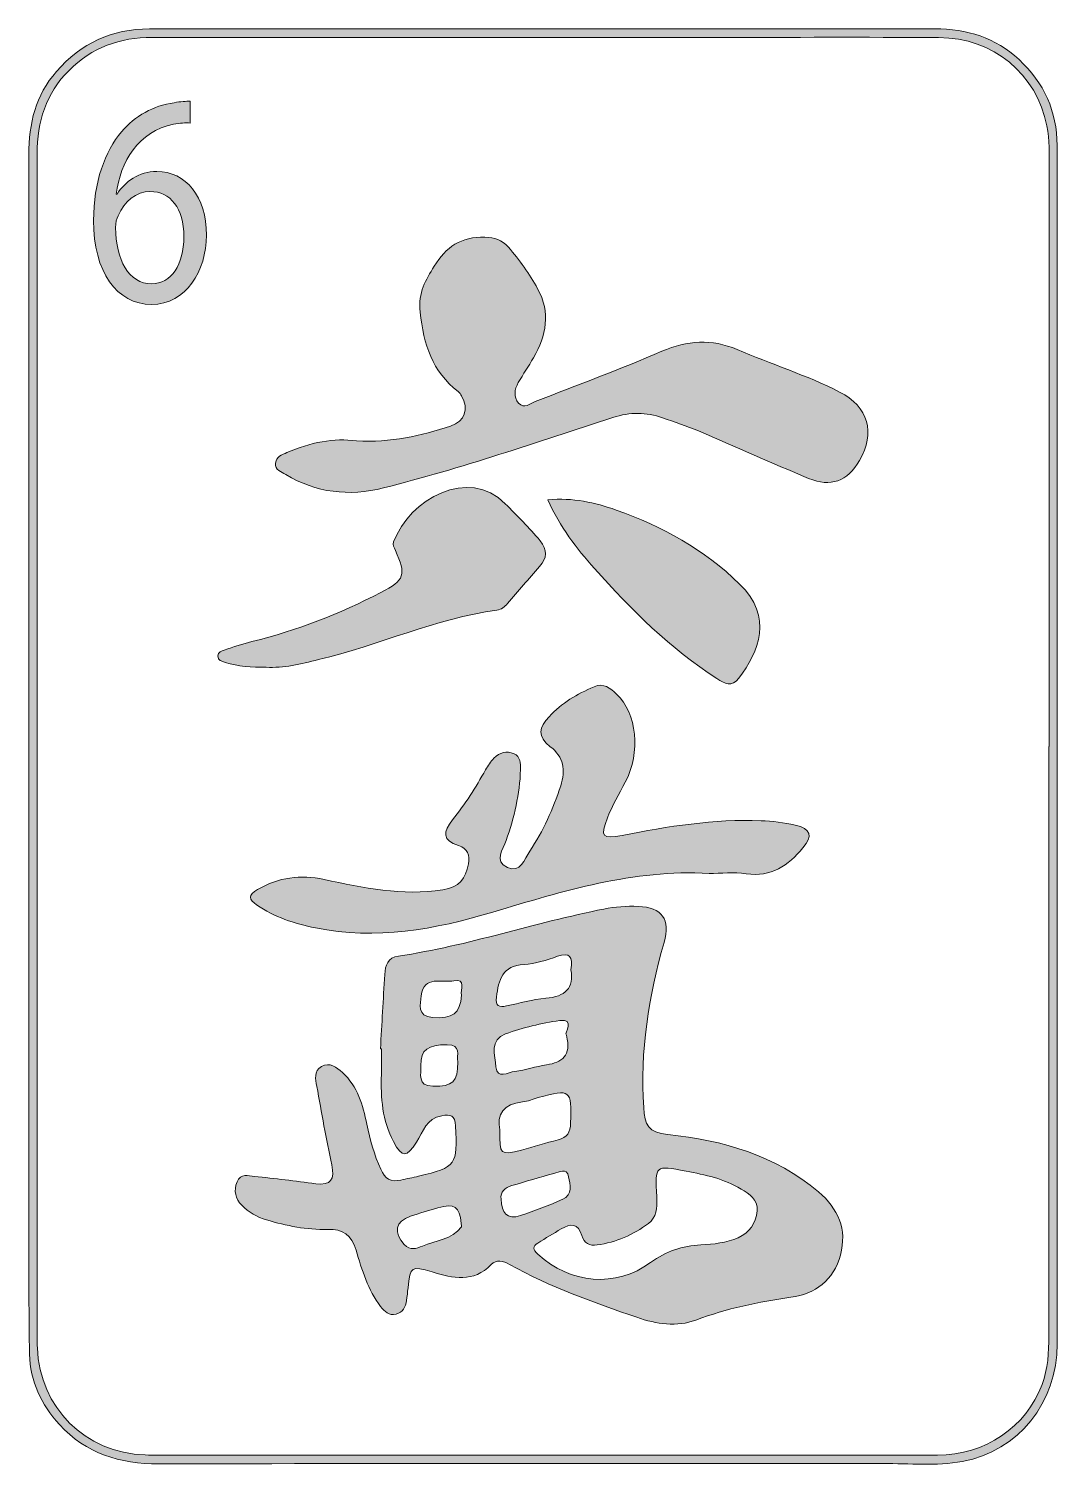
# Model space of a CAD drawing. Extents: x 3742 to 4053, y -1500 to -1065.
import ezdxf

# ---------------------------------------------------------------- set-up
doc = ezdxf.new("R2010")
doc.units = 0
doc.header["$MEASUREMENT"] = 0
doc.layers.add('Layer 1', color=7, linetype='Continuous', lineweight=0)

msp = doc.modelspace()

# ---------------------------------------------------------------- hatches: boundary and pattern name
at = {"layer": 'Layer 1', "true_color": 0x000000, "transparency": 33554687}
h = msp.add_hatch(color=18, dxfattribs=at)
h.dxf.hatch_style = 2
edge = h.paths.add_edge_path()
edge.add_spline(control_points=[(4050.4, -1281.87), (4050.4, -1281.87), (4050.35, -1281.87), (4050.35, -1281.87), (4050.35, -1341.26), (4050.34, -1400.66), (4050.35, -1460.06), (4050.35, -1465.08), (4050.06, -1470.02), (4048.29, -1474.79), (4043.49, -1487.75), (4031.06, -1496.19), (4016.63, -1496.19), (3939.37, -1496.19), (3862.1, -1496.17), (3784.84, -1496.16), (3782.29, -1496.16), (3779.73, -1496.22), (3777.18, -1496.13), (3759, -1495.48), (3745.32, -1481.85), (3744.6, -1463.69), (3744.56, -1462.76), (3744.57, -1461.84), (3744.57, -1460.91), (3744.57, -1341.53), (3744.6, -1222.15), (3744.54, -1102.77), (3744.54, -1093.04), (3747.16, -1084.5), (3754.16, -1077.51), (3761.12, -1070.58), (3769.52, -1067.5), (3779.3, -1067.51), (3836.26, -1067.56), (3893.22, -1067.53), (3950.18, -1067.53), (3972.46, -1067.53), (3994.74, -1067.44), (4017.01, -1067.57), (4033.56, -1067.66), (4046.65, -1078.48), (4049.76, -1094.31), (4050.6, -1098.55), (4050.38, -1102.86), (4050.39, -1107.15), (4050.4, -1165.39), (4050.4, -1223.63), (4050.4, -1281.87)], knot_values=[0, 0, 0, 0, 1, 1, 1, 2, 2, 2, 3, 3, 3, 4, 4, 4, 5, 5, 5, 6, 6, 6, 7, 7, 7, 8, 8, 8, 9, 9, 9, 10, 10, 10, 11, 11, 11, 12, 12, 12, 13, 13, 13, 14, 14, 14, 15, 15, 15, 16, 16, 16, 16], degree=3, periodic=0)
edge = h.paths.add_edge_path()
edge.add_spline(control_points=[(4052.83, -1333.71), (4052.83, -1255.87), (4052.85, -1178.02), (4052.83, -1100.17), (4052.83, -1089.86), (4048.88, -1081.25), (4041.34, -1074.25), (4034.15, -1067.58), (4025.52, -1064.91), (4015.87, -1064.93), (3995.8, -1064.97), (3975.73, -1064.97), (3955.66, -1064.97), (3896.6, -1064.96), (3837.55, -1064.95), (3778.49, -1064.94), (3767.15, -1064.94), (3757.77, -1069.28), (3750.35, -1077.83), (3744.07, -1085.05), (3741.99, -1093.56), (3742.01, -1102.96), (3742.09, -1162.48), (3742.05, -1221.99), (3742.05, -1281.51), (3742.05, -1331.16), (3742.03, -1380.82), (3742.05, -1430.48), (3742.05, -1442.19), (3741.99, -1453.9), (3742.23, -1465.61), (3742.4, -1473.83), (3745.75, -1480.86), (3751.26, -1486.91), (3759.34, -1495.77), (3769.54, -1498.82), (3781.28, -1498.8), (3854.25, -1498.68), (3927.23, -1498.77), (4000.2, -1498.7), (4008.2, -1498.69), (4016.26, -1499.53), (4024.18, -1498.07), (4041.22, -1494.89), (4052.83, -1480.44), (4052.84, -1462.49), (4052.87, -1419.57), (4052.83, -1376.64), (4052.83, -1333.71)], knot_values=[0, 0, 0, 0, 1, 1, 1, 2, 2, 2, 3, 3, 3, 4, 4, 4, 5, 5, 5, 6, 6, 6, 7, 7, 7, 8, 8, 8, 9, 9, 9, 10, 10, 10, 11, 11, 11, 12, 12, 12, 13, 13, 13, 14, 14, 14, 15, 15, 15, 16, 16, 16, 16], degree=3, periodic=0)
at = {"layer": 'Layer 1', "true_color": 0x831618, "transparency": 33554687}
h = msp.add_hatch(color=246, dxfattribs=at)
h.dxf.hatch_style = 2
edge = h.paths.add_edge_path()
edge.add_spline(control_points=[(3779.17, -1142.03), (3772.14, -1142.03), (3768.39, -1134.8), (3768.23, -1125), (3768.23, -1123.54), (3768.54, -1122.35), (3769, -1121.43), (3770.84, -1117.13), (3774.58, -1114.11), (3778.64, -1114.11), (3784.84, -1114.11), (3788.89, -1119.23), (3788.89, -1127.75), (3788.89, -1136.26), (3784.99, -1142.03), (3779.17, -1142.03)], knot_values=[0, 0, 0, 0, 1, 1, 1, 2, 2, 2, 3, 3, 3, 4, 4, 4, 5, 5, 5, 5], degree=3, periodic=0)
edge = h.paths.add_edge_path()
edge.add_spline(control_points=[(3780.7, -1108.06), (3775.2, -1108.06), (3771.07, -1111.18), (3768.69, -1114.93), (3768.69, -1114.93), (3768.46, -1114.93), (3768.46, -1114.93), (3769.61, -1105.14), (3775.2, -1095.89), (3785.75, -1093.78), (3787.67, -1093.42), (3789.43, -1093.32), (3790.8, -1093.42), (3790.8, -1093.42), (3790.8, -1086.82), (3790.8, -1086.82), (3789.58, -1086.82), (3787.9, -1086.92), (3785.91, -1087.28), (3779.63, -1088.2), (3774.13, -1091.22), (3769.99, -1096.07), (3765.1, -1101.93), (3761.58, -1111.18), (3761.58, -1122.9), (3761.58, -1138.37), (3768.54, -1148.26), (3779.17, -1148.26), (3789.5, -1148.26), (3795.7, -1138.19), (3795.7, -1127.29), (3795.7, -1115.66), (3789.5, -1108.06), (3780.7, -1108.06)], knot_values=[0, 0, 0, 0, 1, 1, 1, 2, 2, 2, 3, 3, 3, 4, 4, 4, 5, 5, 5, 6, 6, 6, 7, 7, 7, 8, 8, 8, 9, 9, 9, 10, 10, 10, 11, 11, 11, 11], degree=3, periodic=0)
at = {"layer": 'Layer 1', "true_color": 0x000000, "transparency": 33554687}
h = msp.add_hatch(color=18, dxfattribs=at)
h.dxf.hatch_style = 2
edge = h.paths.add_edge_path()
edge.add_spline(control_points=[(3841.01, -1189.53), (3851.5, -1190.03), (3860.6, -1188.09), (3869.49, -1185.02), (3873.83, -1183.52), (3875.09, -1179.89), (3872.83, -1175.94), (3872.55, -1175.47), (3872.26, -1174.95), (3871.84, -1174.63), (3863.91, -1168.53), (3861.37, -1160.4), (3860.31, -1150.56), (3859.66, -1144.49), (3861.98, -1140.97), (3864.55, -1136.73), (3868.04, -1130.98), (3872.71, -1127.68), (3879.84, -1127.95), (3882.87, -1128.06), (3884.97, -1128.66), (3886.98, -1130.95), (3890.39, -1134.83), (3893.31, -1139.04), (3895.8, -1143.52), (3899.8, -1150.69), (3898.42, -1157.66), (3894.54, -1164.4), (3893.08, -1166.93), (3891.42, -1169.36), (3889.97, -1171.9), (3888.81, -1173.94), (3888.46, -1176.23), (3890.07, -1178.09), (3891.7, -1179.97), (3893.54, -1178.2), (3895.07, -1177.6), (3907.89, -1172.66), (3920.77, -1167.86), (3933.37, -1162.43), (3941.09, -1159.1), (3948.27, -1158.58), (3956.13, -1161.91), (3966.41, -1166.27), (3977.09, -1169.67), (3987.08, -1174.74), (3995.73, -1179.13), (3998.05, -1187.14), (3993.1, -1195.46), (3989.37, -1201.73), (3984.46, -1203.65), (3977.71, -1200.85), (3966.55, -1196.22), (3955.54, -1191.22), (3944.42, -1186.49), (3940.89, -1184.99), (3937.21, -1183.83), (3933.58, -1182.55), (3928.59, -1180.8), (3923.75, -1180.77), (3918.56, -1182.45), (3895.57, -1189.91), (3872.72, -1197.82), (3849.25, -1203.74), (3838.66, -1206.41), (3828.95, -1205.15), (3819.66, -1199.71), (3818.29, -1198.91), (3816.4, -1198.35), (3816.6, -1196.26), (3816.78, -1194.31), (3818.52, -1193.74), (3820.02, -1193.08), (3827.04, -1189.99), (3834.33, -1188.55), (3841.01, -1189.53)], knot_values=[0, 0, 0, 0, 1, 1, 1, 2, 2, 2, 3, 3, 3, 4, 4, 4, 5, 5, 5, 6, 6, 6, 7, 7, 7, 8, 8, 8, 9, 9, 9, 10, 10, 10, 11, 11, 11, 12, 12, 12, 13, 13, 13, 14, 14, 14, 15, 15, 15, 16, 16, 16, 17, 17, 17, 18, 18, 18, 19, 19, 19, 20, 20, 20, 21, 21, 21, 22, 22, 22, 23, 23, 23, 24, 24, 24, 25, 25, 25, 25], degree=3, periodic=0)
h = msp.add_hatch(color=18, dxfattribs=at)
h.dxf.hatch_style = 2
edge = h.paths.add_edge_path()
edge.add_spline(control_points=[(3813.78, -1257.93), (3809.29, -1258.01), (3805.29, -1257.68), (3801.4, -1256.49), (3800.4, -1256.18), (3799.11, -1255.94), (3799.19, -1254.5), (3799.25, -1253.45), (3800.24, -1253.02), (3801.08, -1252.75), (3803.86, -1251.84), (3806.64, -1250.9), (3809.47, -1250.2), (3823.06, -1246.87), (3836.01, -1241.81), (3848.39, -1235.36), (3855.78, -1231.51), (3856.11, -1230.09), (3852.8, -1222.61), (3852.42, -1221.77), (3851.89, -1221.04), (3852.26, -1220.06), (3857.14, -1207.13), (3874.93, -1197.22), (3886.03, -1208.51), (3889.62, -1212.17), (3893.26, -1215.75), (3896.55, -1219.7), (3898.88, -1222.49), (3898.63, -1224.92), (3896.39, -1227.49), (3893.14, -1231.21), (3889.9, -1234.95), (3886.68, -1238.7), (3885.82, -1239.71), (3884.84, -1240.51), (3883.5, -1240.69), (3864.87, -1243.28), (3847.75, -1251.32), (3829.59, -1255.66), (3824.25, -1256.94), (3818.92, -1258.33), (3813.78, -1257.93)], knot_values=[0, 0, 0, 0, 1, 1, 1, 2, 2, 2, 3, 3, 3, 4, 4, 4, 5, 5, 5, 6, 6, 6, 7, 7, 7, 8, 8, 8, 9, 9, 9, 10, 10, 10, 11, 11, 11, 12, 12, 12, 13, 13, 13, 14, 14, 14, 14], degree=3, periodic=0)
h = msp.add_hatch(color=18, dxfattribs=at)
h.dxf.hatch_style = 2
edge = h.paths.add_edge_path()
edge.add_spline(control_points=[(3898.87, -1207.34), (3906.57, -1206.62), (3913.12, -1208.18), (3919.53, -1210.42), (3933.51, -1215.3), (3946.17, -1222.44), (3956.86, -1232.79), (3967.12, -1242.72), (3962.7, -1253.23), (3956.63, -1261.29), (3954.47, -1264.15), (3952.32, -1262.87), (3950.01, -1261.38), (3935.88, -1252.27), (3924.11, -1240.58), (3913.01, -1228.12), (3907.54, -1221.98), (3902.57, -1215.52), (3898.87, -1207.34)], knot_values=[0, 0, 0, 0, 1, 1, 1, 2, 2, 2, 3, 3, 3, 4, 4, 4, 5, 5, 5, 6, 6, 6, 6], degree=3, periodic=0)
at = {"layer": 'Layer 1', "true_color": 0x831618, "transparency": 33554687}
h = msp.add_hatch(color=246, dxfattribs=at)
h.dxf.hatch_style = 2
edge = h.paths.add_edge_path()
edge.add_spline(control_points=[(3947.65, -1320.3), (3924.73, -1318.98), (3903.52, -1325.64), (3882.27, -1332), (3864.71, -1337.26), (3847.01, -1340.49), (3828.65, -1336.76), (3822.29, -1335.47), (3816.25, -1333.52), (3810.88, -1329.81), (3808.51, -1328.18), (3808.2, -1326.86), (3811.15, -1325.16), (3817.52, -1321.47), (3824.11, -1320.59), (3831.26, -1322.12), (3843.08, -1324.65), (3854.9, -1327.17), (3867.17, -1325.26), (3872.01, -1324.5), (3874.13, -1321.81), (3874.89, -1317.4), (3875.34, -1314.76), (3874.83, -1312.8), (3871.87, -1311.87), (3867.04, -1310.35), (3867.16, -1307.69), (3870.09, -1304.09), (3873.91, -1299.4), (3877.11, -1294.26), (3880.06, -1288.96), (3880.76, -1287.7), (3881.62, -1286.49), (3882.62, -1285.45), (3884.29, -1283.71), (3886.47, -1283.17), (3888.67, -1284.11), (3890.66, -1284.97), (3890.66, -1287.07), (3890.62, -1288.89), (3890.45, -1296.28), (3888.69, -1303.35), (3886.31, -1310.34), (3885.41, -1312.98), (3882.51, -1316.58), (3886.68, -1318.5), (3890.66, -1320.33), (3891.88, -1315.94), (3893.43, -1313.61), (3897.51, -1307.5), (3900.49, -1300.8), (3902.8, -1293.81), (3904.34, -1289.12), (3903.68, -1284.97), (3899.64, -1281.99), (3895.53, -1278.95), (3896.35, -1276.09), (3899.26, -1272.92), (3903.06, -1268.79), (3907.76, -1266.03), (3912.86, -1263.86), (3915.77, -1262.62), (3917.76, -1264.25), (3919.67, -1266.06), (3925.84, -1271.89), (3927, -1283.68), (3922.32, -1292.72), (3920.47, -1296.3), (3918.33, -1299.76), (3916.91, -1303.5), (3914.68, -1309.35), (3915.32, -1309.95), (3921.35, -1308.78), (3935.22, -1306.08), (3949.14, -1303.81), (3963.34, -1304.37), (3966.79, -1304.51), (3970.3, -1304.89), (3973.66, -1305.68), (3978.4, -1306.8), (3979.08, -1308.95), (3976.01, -1312.59), (3971.56, -1317.85), (3966.42, -1321.48), (3958.89, -1320.4), (3955.11, -1319.86), (3951.2, -1320.3), (3947.65, -1320.3)], knot_values=[0, 0, 0, 0, 1, 1, 1, 2, 2, 2, 3, 3, 3, 4, 4, 4, 5, 5, 5, 6, 6, 6, 7, 7, 7, 8, 8, 8, 9, 9, 9, 10, 10, 10, 11, 11, 11, 12, 12, 12, 13, 13, 13, 14, 14, 14, 15, 15, 15, 16, 16, 16, 17, 17, 17, 18, 18, 18, 19, 19, 19, 20, 20, 20, 21, 21, 21, 22, 22, 22, 23, 23, 23, 24, 24, 24, 25, 25, 25, 26, 26, 26, 27, 27, 27, 28, 28, 28, 29, 29, 29, 29], degree=3, periodic=0)
h = msp.add_hatch(color=246, dxfattribs=at)
h.dxf.hatch_style = 2
edge = h.paths.add_edge_path()
edge.add_spline(control_points=[(3871.71, -1377.25), (3871.25, -1375.37), (3872.88, -1372.09), (3868.49, -1372.08), (3862.7, -1372.06), (3860.35, -1373.64), (3860.55, -1378.32), (3860.65, -1380.84), (3859.28, -1384.59), (3864.16, -1384.64), (3870.18, -1384.71), (3871.63, -1383.42), (3871.71, -1377.25)], knot_values=[0, 0, 0, 0, 1, 1, 1, 2, 2, 2, 3, 3, 3, 4, 4, 4, 4], degree=3, periodic=0)
edge = h.paths.add_edge_path()
edge.add_spline(control_points=[(3872.79, -1357.13), (3872.44, -1355.53), (3874.28, -1351.93), (3870.51, -1352.76), (3867.04, -1353.52), (3861.3, -1350.89), (3860.63, -1357.31), (3860.37, -1359.77), (3859.28, -1363.51), (3864.04, -1363.85), (3870.14, -1364.29), (3872.44, -1362.64), (3872.79, -1357.13)], knot_values=[0, 0, 0, 0, 1, 1, 1, 2, 2, 2, 3, 3, 3, 4, 4, 4, 4], degree=3, periodic=0)
edge = h.paths.add_edge_path()
edge.add_spline(control_points=[(3872.69, -1426.09), (3872.22, -1420.97), (3870.75, -1419.96), (3865.69, -1421.39), (3862.89, -1422.18), (3860.12, -1423.06), (3857.36, -1423.97), (3852.82, -1425.47), (3852.13, -1428.89), (3855.48, -1432.52), (3857.26, -1434.46), (3859.21, -1433.7), (3860.99, -1432.95), (3865.03, -1431.25), (3869.86, -1431.11), (3872.77, -1427.15), (3872.93, -1426.93), (3872.73, -1426.45), (3872.69, -1426.09)], knot_values=[0, 0, 0, 0, 1, 1, 1, 2, 2, 2, 3, 3, 3, 4, 4, 4, 5, 5, 5, 6, 6, 6, 6], degree=3, periodic=0)
edge = h.paths.add_edge_path()
edge.add_spline(control_points=[(3884.75, -1418.8), (3884.89, -1422.85), (3886.47, -1425.13), (3890.62, -1423.74), (3894.95, -1422.29), (3899.26, -1420.71), (3903.42, -1418.83), (3906.45, -1417.45), (3905.63, -1414.34), (3905.19, -1412), (3904.63, -1409.09), (3902.24, -1410.66), (3900.7, -1411.05), (3896.44, -1412.13), (3892.25, -1413.46), (3888.03, -1414.67), (3885.83, -1415.3), (3884.5, -1416.55), (3884.75, -1418.8)], knot_values=[0, 0, 0, 0, 1, 1, 1, 2, 2, 2, 3, 3, 3, 4, 4, 4, 5, 5, 5, 6, 6, 6, 6], degree=3, periodic=0)
edge = h.paths.add_edge_path()
edge.add_spline(control_points=[(3905.86, -1349.41), (3906.5, -1345.47), (3905.53, -1344.08), (3901.8, -1345.35), (3898.53, -1346.47), (3895.12, -1347.65), (3891.71, -1347.82), (3885.09, -1348.16), (3884.03, -1352.47), (3883.39, -1357.66), (3883.03, -1360.48), (3884.14, -1360.86), (3886.45, -1360.37), (3890.38, -1359.54), (3894.29, -1358.42), (3898.27, -1358.06), (3904.13, -1357.54), (3906.94, -1354.93), (3905.86, -1349.41)], knot_values=[0, 0, 0, 0, 1, 1, 1, 2, 2, 2, 3, 3, 3, 4, 4, 4, 5, 5, 5, 6, 6, 6, 6], degree=3, periodic=0)
edge = h.paths.add_edge_path()
edge.add_spline(control_points=[(3904.51, -1369.24), (3903.64, -1368.58), (3907.45, -1364.13), (3902.5, -1364.79), (3896.94, -1365.54), (3891.38, -1366.93), (3886.08, -1368.79), (3881.21, -1370.51), (3882.9, -1375.37), (3883.2, -1378.78), (3883.53, -1382.65), (3886.91, -1380.41), (3888.9, -1380.16), (3892.14, -1379.75), (3895.29, -1378.69), (3898.51, -1378.16), (3903.12, -1377.41), (3906.1, -1375.54), (3904.51, -1369.24)], knot_values=[0, 0, 0, 0, 1, 1, 1, 2, 2, 2, 3, 3, 3, 4, 4, 4, 5, 5, 5, 6, 6, 6, 6], degree=3, periodic=0)
edge = h.paths.add_edge_path()
edge.add_spline(control_points=[(3884.34, -1397.86), (3884.35, -1405.48), (3884.37, -1405.54), (3890.95, -1403.92), (3894.66, -1403.01), (3898.29, -1401.77), (3902, -1400.84), (3904.77, -1400.15), (3905.69, -1398.55), (3905.77, -1395.73), (3906.05, -1385.62), (3905.84, -1385.38), (3895.98, -1388.09), (3894.4, -1388.52), (3892.84, -1389.21), (3891.24, -1389.37), (3885.41, -1389.97), (3883.43, -1393.25), (3884.34, -1397.86)], knot_values=[0, 0, 0, 0, 1, 1, 1, 2, 2, 2, 3, 3, 3, 4, 4, 4, 5, 5, 5, 6, 6, 6, 6], degree=3, periodic=0)
edge = h.paths.add_edge_path()
edge.add_spline(control_points=[(3931.87, -1418.63), (3931.92, -1421.44), (3931.75, -1424.29), (3929.31, -1426.12), (3924.7, -1429.57), (3919.53, -1431.8), (3913.79, -1432.62), (3911.46, -1432.95), (3909.86, -1432.14), (3909.18, -1429.81), (3908.09, -1426.08), (3905.81, -1426.02), (3902.94, -1427.77), (3900.6, -1429.19), (3898.23, -1430.57), (3895.91, -1432.04), (3894.26, -1433.08), (3894.35, -1433.99), (3895.86, -1435.39), (3905.62, -1444.37), (3919.42, -1445.7), (3929.96, -1437.93), (3934.65, -1434.48), (3939.57, -1432.93), (3945.17, -1432.62), (3949.01, -1432.41), (3952.86, -1432), (3956.43, -1430.43), (3959.91, -1428.9), (3961.8, -1426.14), (3962.14, -1422.35), (3962.46, -1418.74), (3959.81, -1417.28), (3957.29, -1415.72), (3952.2, -1412.57), (3946.43, -1411.45), (3940.69, -1410.32), (3931.28, -1408.47), (3931.27, -1408.5), (3931.82, -1418.08), (3931.83, -1418.26), (3931.85, -1418.45), (3931.87, -1418.63)], knot_values=[0, 0, 0, 0, 1, 1, 1, 2, 2, 2, 3, 3, 3, 4, 4, 4, 5, 5, 5, 6, 6, 6, 7, 7, 7, 8, 8, 8, 9, 9, 9, 10, 10, 10, 11, 11, 11, 12, 12, 12, 13, 13, 13, 14, 14, 14, 14], degree=3, periodic=0)
edge = h.paths.add_edge_path()
edge.add_spline(control_points=[(3848.29, -1373.35), (3848.72, -1365.85), (3849.16, -1358.35), (3849.59, -1350.85), (3849.74, -1348.08), (3850.47, -1345.76), (3853.72, -1345.29), (3874.8, -1342.17), (3894.98, -1335.16), (3915.83, -1331.06), (3919.22, -1330.4), (3922.76, -1330.11), (3926.21, -1330.25), (3933.45, -1330.56), (3936.05, -1334.2), (3934.05, -1341.17), (3929.37, -1357.5), (3926.73, -1374.03), (3927.87, -1391.11), (3928.2, -1396.2), (3929.17, -1398.68), (3935.18, -1399.27), (3951.79, -1400.92), (3967.58, -1405.51), (3980.71, -1416.59), (3986.63, -1421.59), (3989.41, -1427.88), (3987.35, -1435.67), (3985.32, -1443.32), (3979.71, -1447.46), (3972.38, -1448.45), (3962.52, -1449.78), (3953, -1451.86), (3943.64, -1455.34), (3937.9, -1457.48), (3931.71, -1456.54), (3925.82, -1454.51), (3912.66, -1449.96), (3899.51, -1445.4), (3887.34, -1438.51), (3885.35, -1437.39), (3883.34, -1436.95), (3881.79, -1438.54), (3876.35, -1444.12), (3870.27, -1442.69), (3863.91, -1440.79), (3857.48, -1438.86), (3857.43, -1439.02), (3856.63, -1445.62), (3856.47, -1446.89), (3856.4, -1448.17), (3856.17, -1449.43), (3855.84, -1451.33), (3855.06, -1453.03), (3853.02, -1453.54), (3850.94, -1454.05), (3849.49, -1452.78), (3848.36, -1451.28), (3844.51, -1446.22), (3842.72, -1440.16), (3840.92, -1434.24), (3839.5, -1429.6), (3837.11, -1427.76), (3832.27, -1427.92), (3826.02, -1428.11), (3819.87, -1426.83), (3813.87, -1425.05), (3811.01, -1424.21), (3808.43, -1422.79), (3806.38, -1420.63), (3804.47, -1418.61), (3803.86, -1416.2), (3804.94, -1413.53), (3806.02, -1410.88), (3808.38, -1411.77), (3810.19, -1411.94), (3816.39, -1412.51), (3822.57, -1413.29), (3828.74, -1414.1), (3833.36, -1414.7), (3834.51, -1412.84), (3833.57, -1408.45), (3831.87, -1400.57), (3830.54, -1392.61), (3829.06, -1384.68), (3828.66, -1382.49), (3828.11, -1380.11), (3830.44, -1378.72), (3833, -1377.2), (3835.09, -1378.93), (3836.81, -1380.5), (3841.38, -1384.67), (3843.01, -1390.36), (3844.19, -1396.13), (3845.15, -1400.83), (3846.44, -1405.38), (3848.39, -1409.76), (3849.61, -1412.5), (3851.41, -1413.76), (3854.46, -1412.99), (3856.23, -1412.54), (3858.05, -1412.3), (3859.83, -1411.87), (3871.25, -1409.12), (3871.65, -1408.42), (3870.97, -1396.62), (3870.78, -1393.46), (3869.6, -1393.03), (3866.82, -1393.54), (3862.22, -1394.37), (3861.17, -1398.33), (3859.19, -1401.52), (3856.22, -1406.3), (3854.93, -1406.37), (3852.23, -1401.38), (3848.82, -1395.06), (3848.39, -1388.09), (3848.57, -1381.06), (3848.64, -1378.5), (3848.59, -1375.93), (3848.59, -1373.36), (3848.49, -1373.36), (3848.39, -1373.35), (3848.29, -1373.35)], knot_values=[0, 0, 0, 0, 1, 1, 1, 2, 2, 2, 3, 3, 3, 4, 4, 4, 5, 5, 5, 6, 6, 6, 7, 7, 7, 8, 8, 8, 9, 9, 9, 10, 10, 10, 11, 11, 11, 12, 12, 12, 13, 13, 13, 14, 14, 14, 15, 15, 15, 16, 16, 16, 17, 17, 17, 18, 18, 18, 19, 19, 19, 20, 20, 20, 21, 21, 21, 22, 22, 22, 23, 23, 23, 24, 24, 24, 25, 25, 25, 26, 26, 26, 27, 27, 27, 28, 28, 28, 29, 29, 29, 30, 30, 30, 31, 31, 31, 32, 32, 32, 33, 33, 33, 34, 34, 34, 35, 35, 35, 36, 36, 36, 37, 37, 37, 38, 38, 38, 39, 39, 39, 40, 40, 40, 41, 41, 41, 41], degree=3, periodic=0)

# ---------------------------------------------------------------- linework, layer by layer
at = {"layer": 'Layer 1'}
for points, knots in [([(4052.83, -1333.71), (4052.83, -1255.87), (4052.85, -1178.02), (4052.83, -1100.17), (4052.83, -1089.86), (4048.88, -1081.25), (4041.34, -1074.25), (4034.15, -1067.58), (4025.52, -1064.91), (4015.87, -1064.93), (3995.8, -1064.97), (3975.73, -1064.97), (3955.66, -1064.97), (3896.6, -1064.96), (3837.55, -1064.95), (3778.49, -1064.94), (3767.15, -1064.94), (3757.77, -1069.28), (3750.35, -1077.83), (3744.07, -1085.05), (3741.99, -1093.56), (3742.01, -1102.96), (3742.09, -1162.48), (3742.05, -1221.99), (3742.05, -1281.51), (3742.05, -1331.16), (3742.03, -1380.82), (3742.05, -1430.48), (3742.05, -1442.19), (3741.99, -1453.9), (3742.23, -1465.61), (3742.4, -1473.83), (3745.75, -1480.86), (3751.26, -1486.91), (3759.34, -1495.77), (3769.54, -1498.82), (3781.28, -1498.8), (3854.25, -1498.68), (3927.23, -1498.77), (4000.2, -1498.7), (4008.2, -1498.69), (4016.26, -1499.53), (4024.18, -1498.07), (4041.22, -1494.89), (4052.83, -1480.44), (4052.84, -1462.49), (4052.87, -1419.57), (4052.83, -1376.64), (4052.83, -1333.71)], [0, 0, 0, 0, 1, 1, 1, 2, 2, 2, 3, 3, 3, 4, 4, 4, 5, 5, 5, 6, 6, 6, 7, 7, 7, 8, 8, 8, 9, 9, 9, 10, 10, 10, 11, 11, 11, 12, 12, 12, 13, 13, 13, 14, 14, 14, 15, 15, 15, 16, 16, 16, 16]), ([(4050.4, -1281.87), (4050.4, -1281.87), (4050.35, -1281.87), (4050.35, -1281.87), (4050.35, -1341.26), (4050.34, -1400.66), (4050.35, -1460.06), (4050.35, -1465.08), (4050.06, -1470.02), (4048.29, -1474.79), (4043.49, -1487.75), (4031.06, -1496.19), (4016.63, -1496.19), (3939.37, -1496.19), (3862.1, -1496.17), (3784.84, -1496.16), (3782.29, -1496.16), (3779.73, -1496.22), (3777.18, -1496.13), (3759, -1495.48), (3745.32, -1481.85), (3744.6, -1463.69), (3744.56, -1462.76), (3744.57, -1461.84), (3744.57, -1460.91), (3744.57, -1341.53), (3744.6, -1222.15), (3744.54, -1102.77), (3744.54, -1093.04), (3747.16, -1084.5), (3754.16, -1077.51), (3761.12, -1070.58), (3769.52, -1067.5), (3779.3, -1067.51), (3836.26, -1067.56), (3893.22, -1067.53), (3950.18, -1067.53), (3972.46, -1067.53), (3994.74, -1067.44), (4017.01, -1067.57), (4033.56, -1067.66), (4046.65, -1078.48), (4049.76, -1094.31), (4050.6, -1098.55), (4050.38, -1102.86), (4050.39, -1107.15), (4050.4, -1165.39), (4050.4, -1223.63), (4050.4, -1281.87)], [0, 0, 0, 0, 1, 1, 1, 2, 2, 2, 3, 3, 3, 4, 4, 4, 5, 5, 5, 6, 6, 6, 7, 7, 7, 8, 8, 8, 9, 9, 9, 10, 10, 10, 11, 11, 11, 12, 12, 12, 13, 13, 13, 14, 14, 14, 15, 15, 15, 16, 16, 16, 16]), ([(4050.4, -1281.87), (4050.4, -1281.87), (4050.35, -1281.87), (4050.35, -1281.87), (4050.35, -1341.26), (4050.34, -1400.66), (4050.35, -1460.06), (4050.35, -1465.08), (4050.06, -1470.02), (4048.29, -1474.79), (4043.49, -1487.75), (4031.06, -1496.19), (4016.63, -1496.19), (3939.37, -1496.19), (3862.1, -1496.17), (3784.84, -1496.16), (3782.29, -1496.16), (3779.73, -1496.22), (3777.18, -1496.13), (3759, -1495.48), (3745.32, -1481.85), (3744.6, -1463.69), (3744.56, -1462.76), (3744.57, -1461.84), (3744.57, -1460.91), (3744.57, -1341.53), (3744.6, -1222.15), (3744.54, -1102.77), (3744.54, -1093.04), (3747.16, -1084.5), (3754.16, -1077.51), (3761.12, -1070.58), (3769.52, -1067.5), (3779.3, -1067.51), (3836.26, -1067.56), (3893.22, -1067.53), (3950.18, -1067.53), (3972.46, -1067.53), (3994.74, -1067.44), (4017.01, -1067.57), (4033.56, -1067.66), (4046.65, -1078.48), (4049.76, -1094.31), (4050.6, -1098.55), (4050.38, -1102.86), (4050.39, -1107.15), (4050.4, -1165.39), (4050.4, -1223.63), (4050.4, -1281.87)], [0, 0, 0, 0, 1, 1, 1, 2, 2, 2, 3, 3, 3, 4, 4, 4, 5, 5, 5, 6, 6, 6, 7, 7, 7, 8, 8, 8, 9, 9, 9, 10, 10, 10, 11, 11, 11, 12, 12, 12, 13, 13, 13, 14, 14, 14, 15, 15, 15, 16, 16, 16, 16]), ([(3780.7, -1108.06), (3775.2, -1108.06), (3771.07, -1111.18), (3768.69, -1114.93), (3768.69, -1114.93), (3768.46, -1114.93), (3768.46, -1114.93), (3769.61, -1105.14), (3775.2, -1095.89), (3785.75, -1093.78), (3787.67, -1093.42), (3789.43, -1093.32), (3790.8, -1093.42), (3790.8, -1093.42), (3790.8, -1086.82), (3790.8, -1086.82), (3789.58, -1086.82), (3787.9, -1086.92), (3785.91, -1087.28), (3779.63, -1088.2), (3774.13, -1091.22), (3769.99, -1096.07), (3765.1, -1101.93), (3761.58, -1111.18), (3761.58, -1122.9), (3761.58, -1138.37), (3768.54, -1148.26), (3779.17, -1148.26), (3789.5, -1148.26), (3795.7, -1138.19), (3795.7, -1127.29), (3795.7, -1115.66), (3789.5, -1108.06), (3780.7, -1108.06)], [0, 0, 0, 0, 1, 1, 1, 2, 2, 2, 3, 3, 3, 4, 4, 4, 5, 5, 5, 6, 6, 6, 7, 7, 7, 8, 8, 8, 9, 9, 9, 10, 10, 10, 11, 11, 11, 11]), ([(3779.17, -1142.03), (3772.14, -1142.03), (3768.39, -1134.8), (3768.23, -1125), (3768.23, -1123.54), (3768.54, -1122.35), (3769, -1121.43), (3770.84, -1117.13), (3774.58, -1114.11), (3778.64, -1114.11), (3784.84, -1114.11), (3788.89, -1119.23), (3788.89, -1127.75), (3788.89, -1136.26), (3784.99, -1142.03), (3779.17, -1142.03)], [0, 0, 0, 0, 1, 1, 1, 2, 2, 2, 3, 3, 3, 4, 4, 4, 5, 5, 5, 5]), ([(3841.01, -1189.53), (3851.5, -1190.03), (3860.6, -1188.09), (3869.49, -1185.02), (3873.83, -1183.52), (3875.09, -1179.89), (3872.83, -1175.94), (3872.55, -1175.47), (3872.26, -1174.95), (3871.84, -1174.63), (3863.91, -1168.53), (3861.37, -1160.4), (3860.31, -1150.56), (3859.66, -1144.49), (3861.98, -1140.97), (3864.55, -1136.73), (3868.04, -1130.98), (3872.71, -1127.68), (3879.84, -1127.95), (3882.87, -1128.06), (3884.97, -1128.66), (3886.98, -1130.95), (3890.39, -1134.83), (3893.31, -1139.04), (3895.8, -1143.52), (3899.8, -1150.69), (3898.42, -1157.66), (3894.54, -1164.4), (3893.08, -1166.93), (3891.42, -1169.36), (3889.97, -1171.9), (3888.81, -1173.94), (3888.46, -1176.23), (3890.07, -1178.09), (3891.7, -1179.97), (3893.54, -1178.2), (3895.07, -1177.6), (3907.89, -1172.66), (3920.77, -1167.86), (3933.37, -1162.43), (3941.09, -1159.1), (3948.27, -1158.58), (3956.13, -1161.91), (3966.41, -1166.27), (3977.09, -1169.67), (3987.08, -1174.74), (3995.73, -1179.13), (3998.05, -1187.14), (3993.1, -1195.46), (3989.37, -1201.73), (3984.46, -1203.65), (3977.71, -1200.85), (3966.55, -1196.22), (3955.54, -1191.22), (3944.42, -1186.49), (3940.89, -1184.99), (3937.21, -1183.83), (3933.58, -1182.55), (3928.59, -1180.8), (3923.75, -1180.77), (3918.56, -1182.45), (3895.57, -1189.91), (3872.72, -1197.82), (3849.25, -1203.74), (3838.66, -1206.41), (3828.95, -1205.15), (3819.66, -1199.71), (3818.29, -1198.91), (3816.4, -1198.35), (3816.6, -1196.26), (3816.78, -1194.31), (3818.52, -1193.74), (3820.02, -1193.08), (3827.04, -1189.99), (3834.33, -1188.55), (3841.01, -1189.53)], [0, 0, 0, 0, 1, 1, 1, 2, 2, 2, 3, 3, 3, 4, 4, 4, 5, 5, 5, 6, 6, 6, 7, 7, 7, 8, 8, 8, 9, 9, 9, 10, 10, 10, 11, 11, 11, 12, 12, 12, 13, 13, 13, 14, 14, 14, 15, 15, 15, 16, 16, 16, 17, 17, 17, 18, 18, 18, 19, 19, 19, 20, 20, 20, 21, 21, 21, 22, 22, 22, 23, 23, 23, 24, 24, 24, 25, 25, 25, 25]), ([(3813.78, -1257.93), (3809.29, -1258.01), (3805.29, -1257.68), (3801.4, -1256.49), (3800.4, -1256.18), (3799.11, -1255.94), (3799.19, -1254.5), (3799.25, -1253.45), (3800.24, -1253.02), (3801.08, -1252.75), (3803.86, -1251.84), (3806.64, -1250.9), (3809.47, -1250.2), (3823.06, -1246.87), (3836.01, -1241.81), (3848.39, -1235.36), (3855.78, -1231.51), (3856.11, -1230.09), (3852.8, -1222.61), (3852.42, -1221.77), (3851.89, -1221.04), (3852.26, -1220.06), (3857.14, -1207.13), (3874.93, -1197.22), (3886.03, -1208.51), (3889.62, -1212.17), (3893.26, -1215.75), (3896.55, -1219.7), (3898.88, -1222.49), (3898.63, -1224.92), (3896.39, -1227.49), (3893.14, -1231.21), (3889.9, -1234.95), (3886.68, -1238.7), (3885.82, -1239.71), (3884.84, -1240.51), (3883.5, -1240.69), (3864.87, -1243.28), (3847.75, -1251.32), (3829.59, -1255.66), (3824.25, -1256.94), (3818.92, -1258.33), (3813.78, -1257.93)], [0, 0, 0, 0, 1, 1, 1, 2, 2, 2, 3, 3, 3, 4, 4, 4, 5, 5, 5, 6, 6, 6, 7, 7, 7, 8, 8, 8, 9, 9, 9, 10, 10, 10, 11, 11, 11, 12, 12, 12, 13, 13, 13, 14, 14, 14, 14]), ([(3898.87, -1207.34), (3906.57, -1206.62), (3913.12, -1208.18), (3919.53, -1210.42), (3933.51, -1215.3), (3946.17, -1222.44), (3956.86, -1232.79), (3967.12, -1242.72), (3962.7, -1253.23), (3956.63, -1261.29), (3954.47, -1264.15), (3952.32, -1262.87), (3950.01, -1261.38), (3935.88, -1252.27), (3924.11, -1240.58), (3913.01, -1228.12), (3907.54, -1221.98), (3902.57, -1215.52), (3898.87, -1207.34)], [0, 0, 0, 0, 1, 1, 1, 2, 2, 2, 3, 3, 3, 4, 4, 4, 5, 5, 5, 6, 6, 6, 6]), ([(3947.65, -1320.3), (3924.73, -1318.98), (3903.52, -1325.64), (3882.27, -1332), (3864.71, -1337.26), (3847.01, -1340.49), (3828.65, -1336.76), (3822.29, -1335.47), (3816.25, -1333.52), (3810.88, -1329.81), (3808.51, -1328.18), (3808.2, -1326.86), (3811.15, -1325.16), (3817.52, -1321.47), (3824.11, -1320.59), (3831.26, -1322.12), (3843.08, -1324.65), (3854.9, -1327.17), (3867.17, -1325.26), (3872.01, -1324.5), (3874.13, -1321.81), (3874.89, -1317.4), (3875.34, -1314.76), (3874.83, -1312.8), (3871.87, -1311.87), (3867.04, -1310.35), (3867.16, -1307.69), (3870.09, -1304.09), (3873.91, -1299.4), (3877.11, -1294.26), (3880.06, -1288.96), (3880.76, -1287.7), (3881.62, -1286.49), (3882.62, -1285.45), (3884.29, -1283.71), (3886.47, -1283.17), (3888.67, -1284.11), (3890.66, -1284.97), (3890.66, -1287.07), (3890.62, -1288.89), (3890.45, -1296.28), (3888.69, -1303.35), (3886.31, -1310.34), (3885.41, -1312.98), (3882.51, -1316.58), (3886.68, -1318.5), (3890.66, -1320.33), (3891.88, -1315.94), (3893.43, -1313.61), (3897.51, -1307.5), (3900.49, -1300.8), (3902.8, -1293.81), (3904.34, -1289.12), (3903.68, -1284.97), (3899.64, -1281.99), (3895.53, -1278.95), (3896.35, -1276.09), (3899.26, -1272.92), (3903.06, -1268.79), (3907.76, -1266.03), (3912.86, -1263.86), (3915.77, -1262.62), (3917.76, -1264.25), (3919.67, -1266.06), (3925.84, -1271.89), (3927, -1283.68), (3922.32, -1292.72), (3920.47, -1296.3), (3918.33, -1299.76), (3916.91, -1303.5), (3914.68, -1309.35), (3915.32, -1309.95), (3921.35, -1308.78), (3935.22, -1306.08), (3949.14, -1303.81), (3963.34, -1304.37), (3966.79, -1304.51), (3970.3, -1304.89), (3973.66, -1305.68), (3978.4, -1306.8), (3979.08, -1308.95), (3976.01, -1312.59), (3971.56, -1317.85), (3966.42, -1321.48), (3958.89, -1320.4), (3955.11, -1319.86), (3951.2, -1320.3), (3947.65, -1320.3)], [0, 0, 0, 0, 1, 1, 1, 2, 2, 2, 3, 3, 3, 4, 4, 4, 5, 5, 5, 6, 6, 6, 7, 7, 7, 8, 8, 8, 9, 9, 9, 10, 10, 10, 11, 11, 11, 12, 12, 12, 13, 13, 13, 14, 14, 14, 15, 15, 15, 16, 16, 16, 17, 17, 17, 18, 18, 18, 19, 19, 19, 20, 20, 20, 21, 21, 21, 22, 22, 22, 23, 23, 23, 24, 24, 24, 25, 25, 25, 26, 26, 26, 27, 27, 27, 28, 28, 28, 29, 29, 29, 29]), ([(3848.29, -1373.35), (3848.72, -1365.85), (3849.16, -1358.35), (3849.59, -1350.85), (3849.74, -1348.08), (3850.47, -1345.76), (3853.72, -1345.29), (3874.8, -1342.17), (3894.98, -1335.16), (3915.83, -1331.06), (3919.22, -1330.4), (3922.76, -1330.11), (3926.21, -1330.25), (3933.45, -1330.56), (3936.05, -1334.2), (3934.05, -1341.17), (3929.37, -1357.5), (3926.73, -1374.03), (3927.87, -1391.11), (3928.2, -1396.2), (3929.17, -1398.68), (3935.18, -1399.27), (3951.79, -1400.92), (3967.58, -1405.51), (3980.71, -1416.59), (3986.63, -1421.59), (3989.41, -1427.88), (3987.35, -1435.67), (3985.32, -1443.32), (3979.71, -1447.46), (3972.38, -1448.45), (3962.52, -1449.78), (3953, -1451.86), (3943.64, -1455.34), (3937.9, -1457.48), (3931.71, -1456.54), (3925.82, -1454.51), (3912.66, -1449.96), (3899.51, -1445.4), (3887.34, -1438.51), (3885.35, -1437.39), (3883.34, -1436.95), (3881.79, -1438.54), (3876.35, -1444.12), (3870.27, -1442.69), (3863.91, -1440.79), (3857.48, -1438.86), (3857.43, -1439.02), (3856.63, -1445.62), (3856.47, -1446.89), (3856.4, -1448.17), (3856.17, -1449.43), (3855.84, -1451.33), (3855.06, -1453.03), (3853.02, -1453.54), (3850.94, -1454.05), (3849.49, -1452.78), (3848.36, -1451.28), (3844.51, -1446.22), (3842.72, -1440.16), (3840.92, -1434.24), (3839.5, -1429.6), (3837.11, -1427.76), (3832.27, -1427.92), (3826.02, -1428.11), (3819.87, -1426.83), (3813.87, -1425.05), (3811.01, -1424.21), (3808.43, -1422.79), (3806.38, -1420.63), (3804.47, -1418.61), (3803.86, -1416.2), (3804.94, -1413.53), (3806.02, -1410.88), (3808.38, -1411.77), (3810.19, -1411.94), (3816.39, -1412.51), (3822.57, -1413.29), (3828.74, -1414.1), (3833.36, -1414.7), (3834.51, -1412.84), (3833.57, -1408.45), (3831.87, -1400.57), (3830.54, -1392.61), (3829.06, -1384.68), (3828.66, -1382.49), (3828.11, -1380.11), (3830.44, -1378.72), (3833, -1377.2), (3835.09, -1378.93), (3836.81, -1380.5), (3841.38, -1384.67), (3843.01, -1390.36), (3844.19, -1396.13), (3845.15, -1400.83), (3846.44, -1405.38), (3848.39, -1409.76), (3849.61, -1412.5), (3851.41, -1413.76), (3854.46, -1412.99), (3856.23, -1412.54), (3858.05, -1412.3), (3859.83, -1411.87), (3871.25, -1409.12), (3871.65, -1408.42), (3870.97, -1396.62), (3870.78, -1393.46), (3869.6, -1393.03), (3866.82, -1393.54), (3862.22, -1394.37), (3861.17, -1398.33), (3859.19, -1401.52), (3856.22, -1406.3), (3854.93, -1406.37), (3852.23, -1401.38), (3848.82, -1395.06), (3848.39, -1388.09), (3848.57, -1381.06), (3848.64, -1378.5), (3848.59, -1375.93), (3848.59, -1373.36), (3848.49, -1373.36), (3848.39, -1373.35), (3848.29, -1373.35)], [0, 0, 0, 0, 1, 1, 1, 2, 2, 2, 3, 3, 3, 4, 4, 4, 5, 5, 5, 6, 6, 6, 7, 7, 7, 8, 8, 8, 9, 9, 9, 10, 10, 10, 11, 11, 11, 12, 12, 12, 13, 13, 13, 14, 14, 14, 15, 15, 15, 16, 16, 16, 17, 17, 17, 18, 18, 18, 19, 19, 19, 20, 20, 20, 21, 21, 21, 22, 22, 22, 23, 23, 23, 24, 24, 24, 25, 25, 25, 26, 26, 26, 27, 27, 27, 28, 28, 28, 29, 29, 29, 30, 30, 30, 31, 31, 31, 32, 32, 32, 33, 33, 33, 34, 34, 34, 35, 35, 35, 36, 36, 36, 37, 37, 37, 38, 38, 38, 39, 39, 39, 40, 40, 40, 41, 41, 41, 41]), ([(3905.86, -1349.41), (3906.5, -1345.47), (3905.53, -1344.08), (3901.8, -1345.35), (3898.53, -1346.47), (3895.12, -1347.65), (3891.71, -1347.82), (3885.09, -1348.16), (3884.03, -1352.47), (3883.39, -1357.66), (3883.03, -1360.48), (3884.14, -1360.86), (3886.45, -1360.37), (3890.38, -1359.54), (3894.29, -1358.42), (3898.27, -1358.06), (3904.13, -1357.54), (3906.94, -1354.93), (3905.86, -1349.41)], [0, 0, 0, 0, 1, 1, 1, 2, 2, 2, 3, 3, 3, 4, 4, 4, 5, 5, 5, 6, 6, 6, 6]), ([(3872.79, -1357.13), (3872.44, -1355.53), (3874.28, -1351.93), (3870.51, -1352.76), (3867.04, -1353.52), (3861.3, -1350.89), (3860.63, -1357.31), (3860.37, -1359.77), (3859.28, -1363.51), (3864.04, -1363.85), (3870.14, -1364.29), (3872.44, -1362.64), (3872.79, -1357.13)], [0, 0, 0, 0, 1, 1, 1, 2, 2, 2, 3, 3, 3, 4, 4, 4, 4]), ([(3904.51, -1369.24), (3903.64, -1368.58), (3907.45, -1364.13), (3902.5, -1364.79), (3896.94, -1365.54), (3891.38, -1366.93), (3886.08, -1368.79), (3881.21, -1370.51), (3882.9, -1375.37), (3883.2, -1378.78), (3883.53, -1382.65), (3886.91, -1380.41), (3888.9, -1380.16), (3892.14, -1379.75), (3895.29, -1378.69), (3898.51, -1378.16), (3903.12, -1377.41), (3906.1, -1375.54), (3904.51, -1369.24)], [0, 0, 0, 0, 1, 1, 1, 2, 2, 2, 3, 3, 3, 4, 4, 4, 5, 5, 5, 6, 6, 6, 6]), ([(3871.71, -1377.25), (3871.25, -1375.37), (3872.88, -1372.09), (3868.49, -1372.08), (3862.7, -1372.06), (3860.35, -1373.64), (3860.55, -1378.32), (3860.65, -1380.84), (3859.28, -1384.59), (3864.16, -1384.64), (3870.18, -1384.71), (3871.63, -1383.42), (3871.71, -1377.25)], [0, 0, 0, 0, 1, 1, 1, 2, 2, 2, 3, 3, 3, 4, 4, 4, 4]), ([(3884.34, -1397.86), (3884.35, -1405.48), (3884.37, -1405.54), (3890.95, -1403.92), (3894.66, -1403.01), (3898.29, -1401.77), (3902, -1400.84), (3904.77, -1400.15), (3905.69, -1398.55), (3905.77, -1395.73), (3906.05, -1385.62), (3905.84, -1385.38), (3895.98, -1388.09), (3894.4, -1388.52), (3892.84, -1389.21), (3891.24, -1389.37), (3885.41, -1389.97), (3883.43, -1393.25), (3884.34, -1397.86)], [0, 0, 0, 0, 1, 1, 1, 2, 2, 2, 3, 3, 3, 4, 4, 4, 5, 5, 5, 6, 6, 6, 6]), ([(3884.75, -1418.8), (3884.89, -1422.85), (3886.47, -1425.13), (3890.62, -1423.74), (3894.95, -1422.29), (3899.26, -1420.71), (3903.42, -1418.83), (3906.45, -1417.45), (3905.63, -1414.34), (3905.19, -1412), (3904.63, -1409.09), (3902.24, -1410.66), (3900.7, -1411.05), (3896.44, -1412.13), (3892.25, -1413.46), (3888.03, -1414.67), (3885.83, -1415.3), (3884.5, -1416.55), (3884.75, -1418.8)], [0, 0, 0, 0, 1, 1, 1, 2, 2, 2, 3, 3, 3, 4, 4, 4, 5, 5, 5, 6, 6, 6, 6]), ([(3931.87, -1418.63), (3931.92, -1421.44), (3931.75, -1424.29), (3929.31, -1426.12), (3924.7, -1429.57), (3919.53, -1431.8), (3913.79, -1432.62), (3911.46, -1432.95), (3909.86, -1432.14), (3909.18, -1429.81), (3908.09, -1426.08), (3905.81, -1426.02), (3902.94, -1427.77), (3900.6, -1429.19), (3898.23, -1430.57), (3895.91, -1432.04), (3894.26, -1433.08), (3894.35, -1433.99), (3895.86, -1435.39), (3905.62, -1444.37), (3919.42, -1445.7), (3929.96, -1437.93), (3934.65, -1434.48), (3939.57, -1432.93), (3945.17, -1432.62), (3949.01, -1432.41), (3952.86, -1432), (3956.43, -1430.43), (3959.91, -1428.9), (3961.8, -1426.14), (3962.14, -1422.35), (3962.46, -1418.74), (3959.81, -1417.28), (3957.29, -1415.72), (3952.2, -1412.57), (3946.43, -1411.45), (3940.69, -1410.32), (3931.28, -1408.47), (3931.27, -1408.5), (3931.82, -1418.08), (3931.83, -1418.26), (3931.85, -1418.45), (3931.87, -1418.63)], [0, 0, 0, 0, 1, 1, 1, 2, 2, 2, 3, 3, 3, 4, 4, 4, 5, 5, 5, 6, 6, 6, 7, 7, 7, 8, 8, 8, 9, 9, 9, 10, 10, 10, 11, 11, 11, 12, 12, 12, 13, 13, 13, 14, 14, 14, 14]), ([(3872.69, -1426.09), (3872.22, -1420.97), (3870.75, -1419.96), (3865.69, -1421.39), (3862.89, -1422.18), (3860.12, -1423.06), (3857.36, -1423.97), (3852.82, -1425.47), (3852.13, -1428.89), (3855.48, -1432.52), (3857.26, -1434.46), (3859.21, -1433.7), (3860.99, -1432.95), (3865.03, -1431.25), (3869.86, -1431.11), (3872.77, -1427.15), (3872.93, -1426.93), (3872.73, -1426.45), (3872.69, -1426.09)], [0, 0, 0, 0, 1, 1, 1, 2, 2, 2, 3, 3, 3, 4, 4, 4, 5, 5, 5, 6, 6, 6, 6])]:
    msp.add_open_spline(points, degree=3, knots=knots, dxfattribs=at)

doc.saveas('drawing.dxf')
